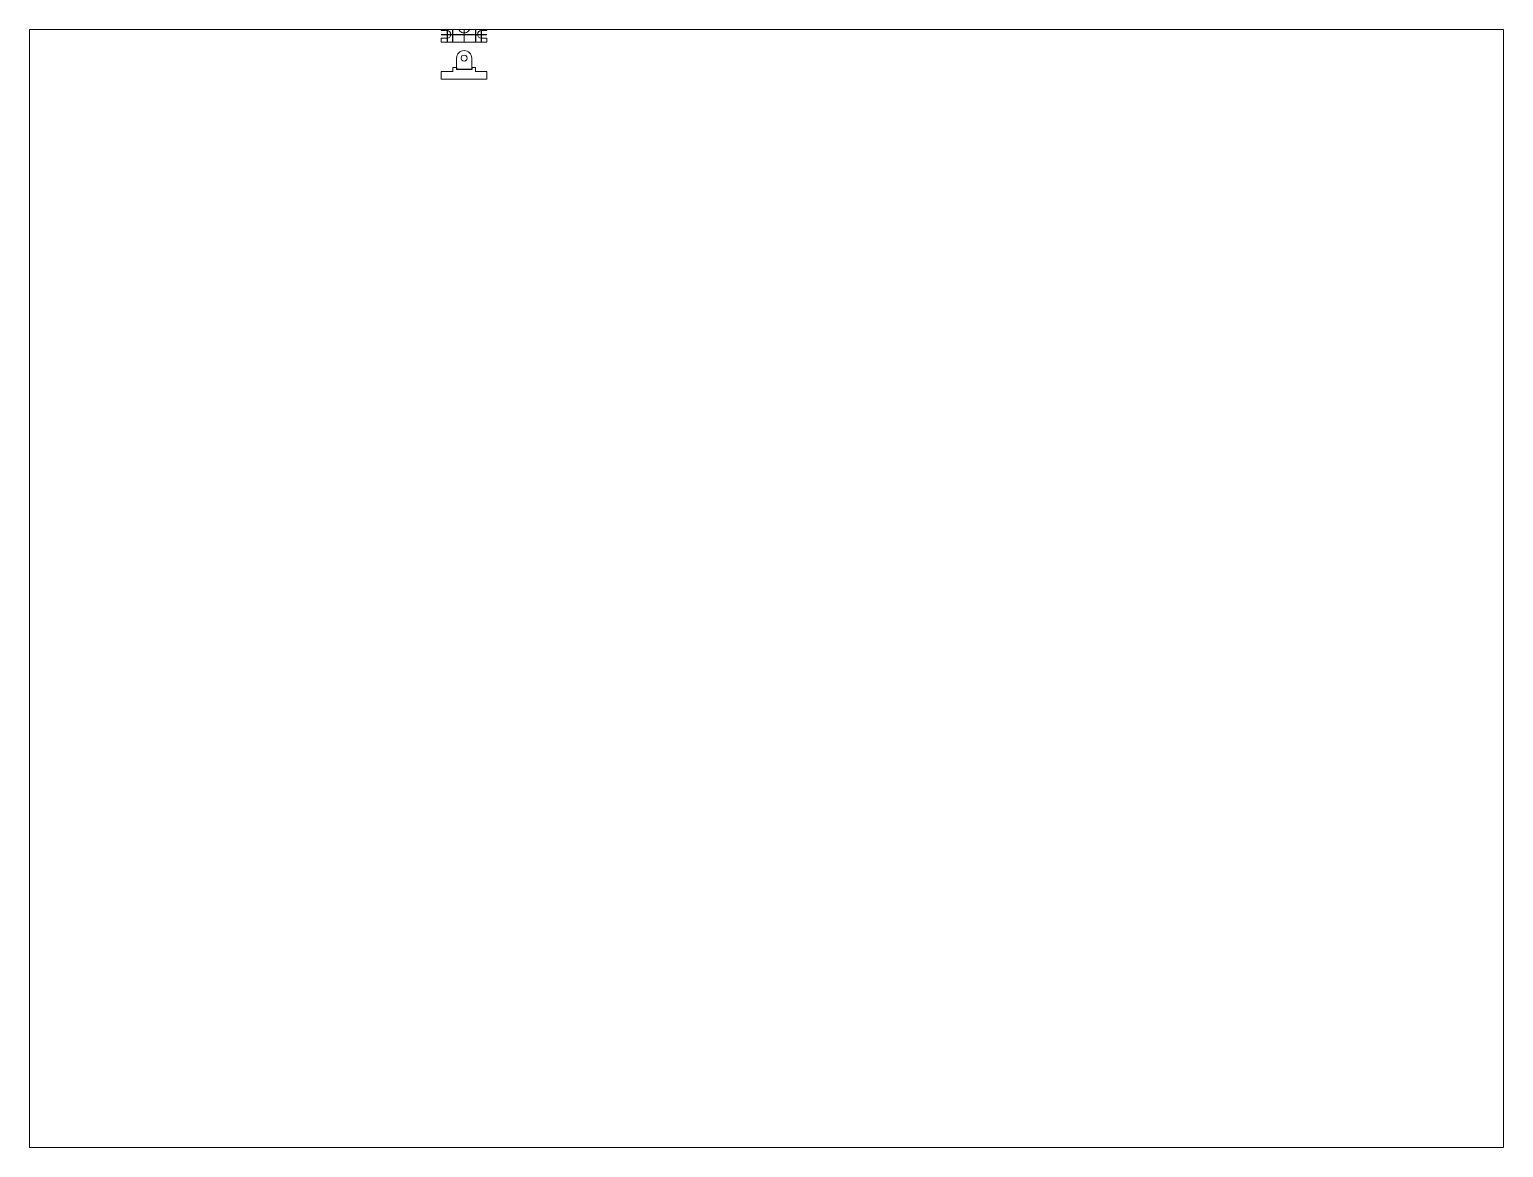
# Paper-space layout 'Layout1' of a CAD drawing. Header units: millimetres. Extents: x 26 to 231, y 20 to 176.
# The model-space entities are those that its viewports show. They can reach past a viewport. Long polylines and large blocks are cut down to what shows.
import ezdxf

# ---------------------------------------------------------------- set-up
doc = ezdxf.new("R2010")
doc.units = ezdxf.units.MM
doc.linetypes.add('ACAD_ISO02W100', pattern=[15, 12, -3])
doc.linetypes.add('ACAD_ISO03W100', pattern=[30, 12, -18])
doc.layers.get('0').update_dxf_attribs({"lineweight": 20})
doc.layers.add('punktyrai1', color=7, linetype='ACAD_ISO03W100')
doc.layers.add('punktyrai2', color=7, linetype='ACAD_ISO02W100')

msp = doc.modelspace()

# ---------------------------------------------------------------- linework, layer by layer
for p, q in [((1972.4, 1820.5), (1972.4, 1900.5)), ((1912.4, 1870.5), (1912.4, 1860.5)), ((1927.4, 1870.5), (1912.4, 1870.5)), ((2017.4, 1870.5), (2032.4, 1870.5)), ((1927.4, 1850.5), (1912.4, 1850.5)), ((1927.4, 1830.5), (1912.4, 1830.5)), ((1972.4, 1820.5), (1972.4, 1840.5)), ((2017.4, 1850.5), (2032.4, 1850.5)), ((2017.4, 1830.5), (2032.4, 1830.5)), ((2002.4, 1820.5), (2017.4, 1820.5)), ((1912.4, 1723.2), (1912.4, 1743.2)), ((1912.4, 1743.2), (1942.4, 1743.2)), ((1942.4, 1743.2), (1942.4, 1753.2)), ((1952.4, 1753.2), (1942.4, 1753.2)), ((1952.4, 1778.2), (1952.4, 1753.2)), ((1992.4, 1778.2), (1992.4, 1753.2)), ((1992.4, 1753.2), (2002.4, 1753.2)), ((2002.4, 1743.2), (2002.4, 1753.2)), ((2032.4, 1743.2), (2002.4, 1743.2)), ((2032.4, 1723.2), (2032.4, 1743.2)), ((2032.4, 1723.2), (1912.4, 1723.2))]:
    msp.add_line(p, q)
for points in [[(1912.4, 1870.5), (1912.4, 1850.5)], [(2032.4, 1850.5), (2032.4, 1870.5)], [(1912.4, 1830.5), (1912.4, 1820.5), (2032.4, 1820.5), (2032.4, 1830.5)]]:
    msp.add_lwpolyline(points)
for centre, radius in [((1972.4, 1860.5), 16), ((1972.4, 1860.5), 7.5), ((1972.4, 1778.2), 8)]:
    msp.add_circle(centre, radius)
for centre, radius, start, end in [((1927.4, 1880.5), 10, 270, 90), ((2017.4, 1880.5), 10, 90, 270), ((1927.4, 1840.5), 10, 270, 90), ((2017.4, 1840.5), 10, 90, 270), ((1972.4, 1778.2), 20, 0, 180)]:
    msp.add_arc(centre, radius, start, end)
at = {"layer": 'punktyrai1'}
for p, q in [((1927.4, 1900.5), (1927.4, 1820.5)), ((1942.4, 1820.5), (1942.4, 1900.5)), ((2002.4, 1900.5), (2002.4, 1820.5)), ((2017.4, 1900.5), (2017.4, 1820.5)), ((1912.4, 1860.5), (2032.4, 1860.5)), ((1912.4, 1840.5), (2032.4, 1840.5))]:
    msp.add_line(p, q, dxfattribs=at)
at = {"layer": 'punktyrai2'}
for p, q in [((1952.4, 1753.2), (1952.4, 1748.2)), ((1992.4, 1748.2), (1952.4, 1748.2)), ((1992.4, 1753.2), (1992.4, 1748.2))]:
    msp.add_line(p, q, dxfattribs=at)

psp = doc.layouts.get("Layout1")

# ---------------------------------------------------------------- viewports
at = {"layer": '0'}
psp.add_viewport(center=(128.5, 97.5), size=(205.6, 156), view_center_point=(2766.97, 383.98), view_height=2939.2241, dxfattribs=at)

doc.saveas('drawing.dxf')
